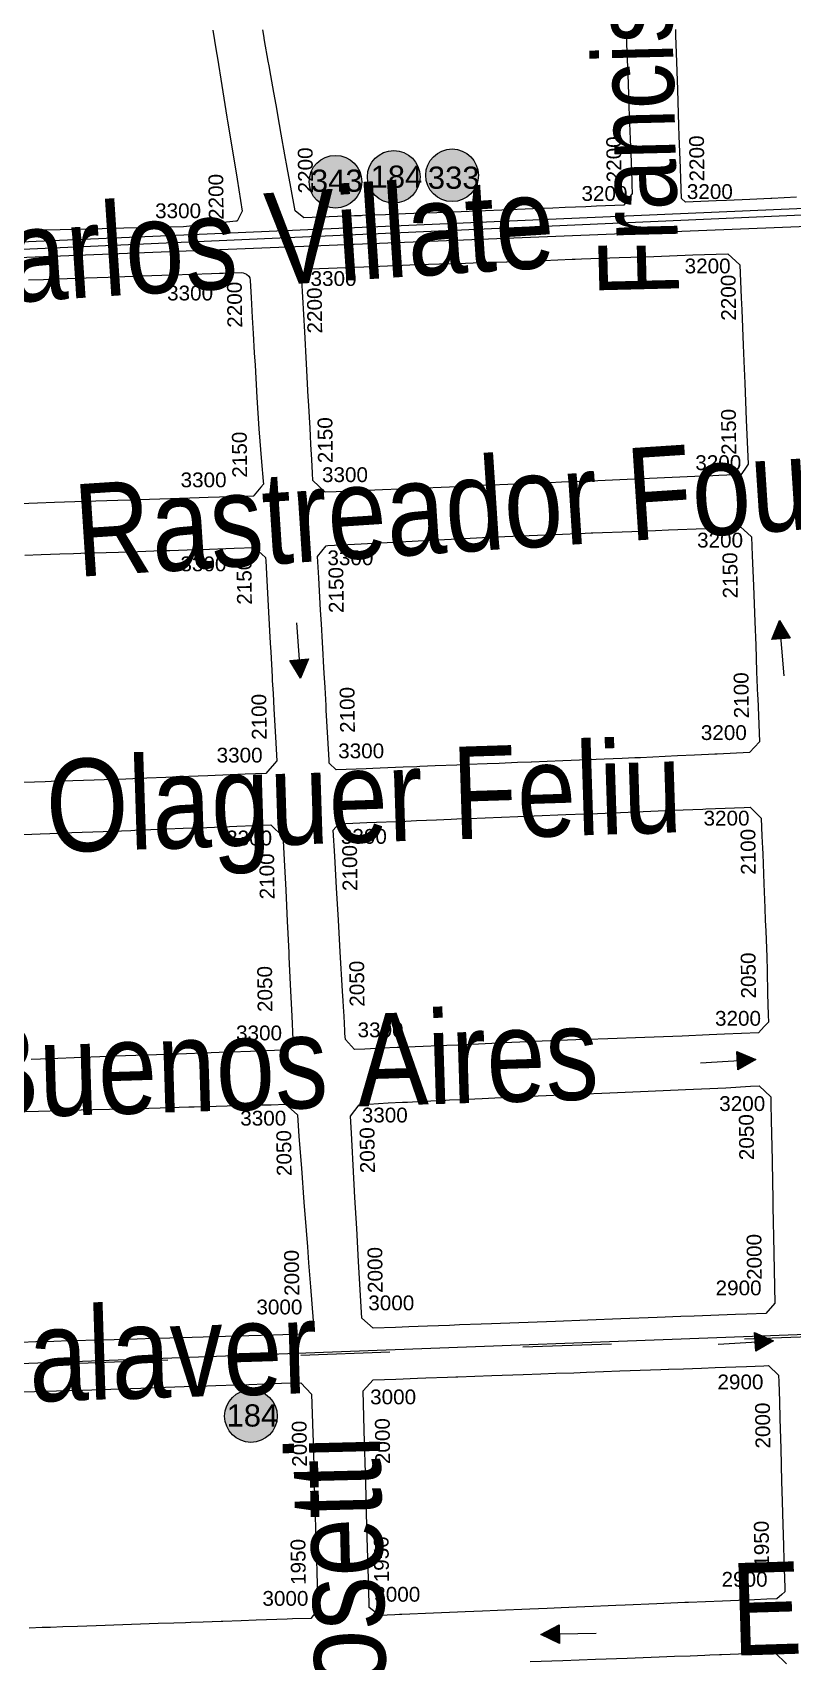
# Model space of a CAD drawing. Header units: millimetres. Extents: x 11558 to 23675, y 49449 to 61482.
# Drawn here: x 17660.8 to 17866.2, y 55623 to 56063.2 of the extents above; entities that cross this region are included whole.
import ezdxf

# ---------------------------------------------------------------- set-up
doc = ezdxf.new("R2010")
doc.units = ezdxf.units.MM
doc.linetypes.add('ACAD_ISO03W100', pattern=[30, 12, -18])
for name, color, linetype in [('0. plano base - nombres calles', 22, 'Continuous'), ('0. Plano Base - PLANO', 254, 'Continuous'), ('0. Plano base - sentido calles', 253, 'Continuous'), ('0.BARRIOS - DIVISIÓN', 12, 'ACAD_ISO03W100'), ('7. puesta en valor CC la lucila', 212, 'Continuous'), ('Linea 343 IDA', 55, 'Continuous'), ('numeración', 7, 'Continuous')]:
    doc.layers.add(name, color=color, linetype=linetype)
for name, color, linetype, true_color in [('Linea 184 IDA', 7, 'Continuous', 0x3d3d3d), ('Linea 184 REGRESO', 7, 'Continuous', 0x18f75b), ('Linea 707 - ex333', 7, 'Continuous', 0xad002b)]:
    doc.layers.add(name, color=color, linetype=linetype, true_color=true_color)
doc.layers.get('7. puesta en valor CC la lucila').off()
doc.styles.get("Standard").update_dxf_attribs({"font": 'arial.ttf'})

# ---------------------------------------------------------------- blocks, each defined once
blk = doc.blocks.new('MANZANAS')
at = {"layer": '0. Plano Base - PLANO', "color": 0, "linetype": 'Continuous', "lineweight": 5}
for points in [[(5637186.88, 6179097.18), (5637183.96, 6179095.49), (5637181.04, 6179093.81), (5637180.84, 6179093.69), (5637175.88, 6179090.83), (5637170.44, 6179087.69), (5637168.02, 6179086.3), (5637160.84, 6179082.15), (5637159.38, 6179082.56), (5637156.76, 6179087.2), (5637155.36, 6179089.7), (5637151.09, 6179097.27), (5637149.76, 6179099.63), (5637144.92, 6179108.23), (5637140.09, 6179116.8), (5637137.75, 6179120.95), (5637136.97, 6179122.33)], [(5637125.37, 6179115.56), (5637126.94, 6179112.81), (5637131.15, 6179105.41), (5637132.28, 6179103.43), (5637135.41, 6179097.91), (5637139.72, 6179090.35), (5637142.72, 6179085.07), (5637145.31, 6179080.52), (5637145.83, 6179079.6), (5637146.99, 6179077.56), (5637146.44, 6179073.75), (5637140.03, 6179070.09), (5637137.46, 6179068.62), (5637132.68, 6179065.89), (5637129.76, 6179064.22), (5637125.08, 6179061.55), (5637117.78, 6179057.38), (5637110.11, 6179053), (5637102.46, 6179048.63), (5637099.08, 6179046.69), (5637095.11, 6179044.43), (5637091.92, 6179042.61), (5637091.76, 6179042.52), (5637090.45, 6179041.77), (5637087.46, 6179040.06), (5637085.01, 6179038.66), (5637084.74, 6179038.51), (5637083.17, 6179037.61), (5637071.27, 6179030.81), (5637068.26, 6179031.39), (5637064.25, 6179036.59), (5637061.01, 6179040.81), (5637058.86, 6179043.6), (5637055.39, 6179048.11), (5637053.79, 6179050.19), (5637050.5, 6179054.46), (5637048.44, 6179057.14), (5637045.59, 6179060.84), (5637043.96, 6179062.96), (5637043.16, 6179064), (5637039.72, 6179068.47), (5637038.9, 6179069.54), (5637037.96, 6179070.76)], [(5637026.05, 6179064.47), (5637029.43, 6179059.93), (5637030.58, 6179058.38), (5637035.07, 6179052.36), (5637040.25, 6179045.41), (5637040.89, 6179044.56), (5637045.11, 6179038.88), (5637050.41, 6179031.78), (5637055.66, 6179024.74), (5637055.65, 6179023.71), (5637055.65, 6179021.72), (5637055.34, 6179021.52), (5637043.47, 6179013.68), (5637036.87, 6179010.04), (5637029.35, 6179005.89), (5637021.67, 6179001.66), (5637014.27, 6178997.58), (5637006.59, 6178993.35)], [(5637012.93, 6178981.62), (5637016.47, 6178983.62), (5637023.95, 6178987.86), (5637031.69, 6178992.23), (5637039.53, 6178996.66), (5637046.77, 6179000.75), (5637051.57, 6179003.46), (5637056.02, 6179005.98), (5637057.89, 6179007.04), (5637058.81, 6179007.55), (5637059.74, 6179008.08), (5637063.11, 6179009.96), (5637063.55, 6179010.11), (5637064.46, 6179010.19), (5637065.36, 6179009.98), (5637065.77, 6179009.77), (5637066.17, 6179009.1), (5637068.52, 6179005.16), (5637071.27, 6179000.55), (5637073.5, 6178996.79), (5637076.16, 6178992.33), (5637077.9, 6178989.41), (5637082.38, 6178981.89), (5637086.69, 6178974.65), (5637091.46, 6178967.05), (5637094.29, 6178962.61), (5637094.74, 6178961.91), (5637094.51, 6178960.91), (5637093.88, 6178958.14), (5637093.9, 6178957.89), (5637093.73, 6178957.8), (5637083.1, 6178951.82), (5637076.69, 6178948.22), (5637069.33, 6178944.08), (5637065.09, 6178941.69), (5637061.81, 6178939.85), (5637054.03, 6178935.48), (5637046.9, 6178931.47), (5637042.89, 6178929.21), (5637038.84, 6178926.93)], [(5637046.33, 6178915.21), (5637050.14, 6178917.34), (5637054.6, 6178919.85), (5637057.77, 6178921.62), (5637059.52, 6178922.6), (5637061.81, 6178923.89), (5637065.51, 6178925.97), (5637068.45, 6178927.62), (5637072.95, 6178930.14), (5637078.67, 6178933.35), (5637080.55, 6178934.41), (5637084.58, 6178936.67), (5637087.93, 6178938.55), (5637095.7, 6178942.91), (5637100.46, 6178945.58), (5637104.36, 6178944.63), (5637104.83, 6178943.84), (5637107.55, 6178939.24), (5637111.89, 6178931.91), (5637116.18, 6178924.65), (5637117.4, 6178922.6), (5637120.8, 6178916.85), (5637121.3, 6178915.99), (5637123.13, 6178912.91), (5637125.25, 6178909.33), (5637129.15, 6178902.73), (5637132.39, 6178897.25), (5637132.17, 6178896.31), (5637131.56, 6178893.67), (5637131.36, 6178892.8), (5637126.48, 6178890.07), (5637117.7, 6178885.05), (5637110.98, 6178881.2), (5637107.87, 6178879.42), (5637103.42, 6178876.88), (5637098.48, 6178874.09), (5637095.67, 6178872.51), (5637091.03, 6178869.89), (5637088.47, 6178868.45), (5637080.85, 6178864.14), (5637079.49, 6178863.38), (5637074.42, 6178860.52)], [(5637077.02, 6178845.84), (5637084.78, 6178850.26), (5637089.27, 6178852.82), (5637092.18, 6178854.48), (5637099.59, 6178858.7), (5637106.03, 6178862.37), (5637106.96, 6178862.9), (5637114.54, 6178867.22), (5637118.35, 6178869.4), (5637121.11, 6178870.97), (5637122.2, 6178871.59), (5637130.97, 6178876.59), (5637138.94, 6178881.13), (5637143.41, 6178879.78), (5637143.94, 6178878.86), (5637146.53, 6178874.42), (5637150.64, 6178867.37), (5637154.9, 6178860.06), (5637156.58, 6178857.19), (5637159.15, 6178852.76), (5637159.72, 6178851.8), (5637163.5, 6178845.31), (5637167.83, 6178837.89), (5637171.01, 6178832.43), (5637169.86, 6178828.59), (5637162.33, 6178824.32), (5637157.67, 6178821.68), (5637156.84, 6178821.21), (5637153.01, 6178819.03), (5637145.25, 6178814.64), (5637137.64, 6178810.32), (5637130.51, 6178806.28), (5637126.85, 6178804.2), (5637122.69, 6178801.84), (5637115.04, 6178797.5), (5637110.68, 6178795.03)], [(5637115.89, 6178781.9), (5637118.91, 6178783.57), (5637124.31, 6178786.57), (5637128.98, 6178789.16), (5637131.7, 6178790.67), (5637139.63, 6178795.07), (5637147.65, 6178799.52), (5637152.14, 6178802.01), (5637154.46, 6178803.3), (5637155.65, 6178803.96), (5637163.48, 6178808.3), (5637171.49, 6178812.76), (5637173.89, 6178814.08), (5637177.27, 6178815.96), (5637180.28, 6178815.21), (5637181.43, 6178814.93), (5637184.53, 6178809.93), (5637189.03, 6178802.66), (5637193.9, 6178794.8), (5637197.98, 6178788.24), (5637200.28, 6178784.52), (5637202.59, 6178780.8), (5637206.02, 6178775.26), (5637210.88, 6178767.43), (5637209.81, 6178762.85), (5637203.17, 6178759.15), (5637194.42, 6178754.28), (5637186.53, 6178749.88), (5637178.66, 6178745.49), (5637174.83, 6178743.36), (5637170.91, 6178741.17), (5637162.73, 6178736.62), (5637154.82, 6178732.21), (5637151.29, 6178730.24), (5637147.01, 6178727.86), (5637143.49, 6178725.89)], [(5637150.3, 6178714.33), (5637158.06, 6178718.7), (5637164.21, 6178722.16), (5637166.38, 6178723.38), (5637173.06, 6178727.14), (5637180.34, 6178731.24), (5637183.73, 6178733.15), (5637188.17, 6178735.65), (5637191.64, 6178737.6), (5637195.6, 6178739.83), (5637200.42, 6178742.55), (5637203.35, 6178744.2), (5637211.06, 6178748.54), (5637215.61, 6178751.1), (5637219.66, 6178749.73), (5637224.85, 6178740.41), (5637225.93, 6178738.47), (5637226.79, 6178736.92), (5637228.87, 6178733.19), (5637231.28, 6178728.84), (5637233.29, 6178725.24), (5637234.57, 6178722.94), (5637235.51, 6178721.24), (5637237.47, 6178717.72), (5637241.48, 6178710.51), (5637243.06, 6178707.69), (5637247.96, 6178698.87), (5637247.41, 6178695.84), (5637243.11, 6178693.42), (5637241.82, 6178692.69), (5637234.53, 6178688.58), (5637230.98, 6178686.58), (5637226.64, 6178684.13), (5637226.25, 6178683.91), (5637222.01, 6178681.51), (5637219.17, 6178679.91), (5637217.85, 6178679.17), (5637215.11, 6178677.62), (5637211.44, 6178675.55), (5637196.82, 6178667.3), (5637192.45, 6178664.84), (5637189, 6178662.89), (5637186.06, 6178661.23), (5637184.13, 6178660.14), (5637181.08, 6178658.42)], [(5637305.39, 6178712.81), (5637313.07, 6178717.14), (5637320.77, 6178721.49), (5637328.25, 6178725.74), (5637335.76, 6178730.02), (5637339.38, 6178732.08), (5637343.05, 6178734.16), (5637346.51, 6178736.13), (5637347.68, 6178736.8), (5637349.92, 6178738.07), (5637350.43, 6178738.36), (5637356.47, 6178741.79), (5637358.29, 6178742.83), (5637362.96, 6178745.49), (5637367.15, 6178744.23)]]:
    blk.add_lwpolyline(points, dxfattribs=at)
for points in [[(5637078.47, 6179015.75), (5637079.27, 6179019.51), (5637093.72, 6179027.75), (5637102.49, 6179032.76), (5637106.9, 6179035.24), (5637109.48, 6179036.69), (5637115.64, 6179040.15), (5637120.99, 6179043.15), (5637125.3, 6179045.57), (5637125.4, 6179045.63), (5637133.18, 6179050.03), (5637134.06, 6179050.53), (5637140.77, 6179054.33), (5637141.5, 6179054.74), (5637142.96, 6179055.57), (5637151.86, 6179060.61), (5637160.01, 6179065.23), (5637169.15, 6179070.41), (5637177.4, 6179075.08), (5637181.69, 6179073.96), (5637186.13, 6179066.2), (5637187.76, 6179063.35), (5637192.5, 6179055.07), (5637194.66, 6179051.29), (5637197.59, 6179046.16), (5637202.51, 6179037.56), (5637208.5, 6179027.09), (5637208.31, 6179025.52), (5637208.09, 6179023.71), (5637206.65, 6179022.88), (5637202.94, 6179020.75), (5637201.47, 6179019.91), (5637199.08, 6179018.54), (5637190.14, 6179013.4), (5637181.4, 6179008.38), (5637172.78, 6179003.43), (5637171.35, 6179002.61), (5637168.97, 6179001.24), (5637165.99, 6178999.53), (5637163.24, 6178997.95), (5637157.88, 6178994.88), (5637155.26, 6178993.37), (5637147.72, 6178989.04), (5637147.37, 6178988.84), (5637139.73, 6178984.45), (5637131.99, 6178980.01), (5637124.02, 6178975.43), (5637113.12, 6178969.17), (5637110.55, 6178967.69), (5637106.14, 6178968.98), (5637105.15, 6178970.66), (5637103.25, 6178973.87), (5637101.19, 6178977.35), (5637099.99, 6178979.38), (5637098.94, 6178981.16), (5637095.13, 6178987.59), (5637094.61, 6178988.47), (5637090.08, 6178996.12), (5637085.66, 6179003.59), (5637083.27, 6179007.63)], [(5637154.86, 6178906.52), (5637147.81, 6178902.49), (5637145.29, 6178903.24), (5637144.87, 6178903.94), (5637141.79, 6178909.12), (5637137.98, 6178915.53), (5637137.31, 6178916.66), (5637134.81, 6178920.88), (5637132.85, 6178924.17), (5637131.25, 6178926.86), (5637130.22, 6178928.6), (5637128.6, 6178931.33), (5637126.02, 6178935.66), (5637124.14, 6178938.83), (5637119.66, 6178946.37), (5637116.73, 6178951.3), (5637117.44, 6178955), (5637117.79, 6178955.21), (5637125.58, 6178959.78), (5637133.14, 6178964.22), (5637140.4, 6178968.47), (5637148.21, 6178973.06), (5637155.43, 6178977.3), (5637162.88, 6178981.63), (5637166.83, 6178983.89), (5637170.36, 6178985.91), (5637170.87, 6178986.2), (5637177.98, 6178990.26), (5637179.43, 6178991.09), (5637179.82, 6178991.31), (5637188.99, 6178996.54), (5637192.45, 6178998.52), (5637194.49, 6178999.69), (5637197.58, 6179001.45), (5637206.24, 6179006.39), (5637211.09, 6179009.16), (5637213.78, 6179010.7), (5637214.55, 6179011.14), (5637215.63, 6179010.86), (5637218.36, 6179010.15), (5637220.85, 6179005.78), (5637224.91, 6178998.64), (5637229.74, 6178990.14), (5637232.87, 6178984.65), (5637234.61, 6178981.59), (5637236.4, 6178978.43), (5637239.64, 6178972.74), (5637239.94, 6178972.22), (5637245.77, 6178961.97), (5637244.75, 6178958.15), (5637237.19, 6178953.75), (5637236.63, 6178953.43), (5637235.17, 6178952.58), (5637231.91, 6178950.68), (5637227.94, 6178948.38), (5637219.29, 6178943.35), (5637217.95, 6178942.58), (5637214.95, 6178940.86), (5637210.73, 6178938.46), (5637208.84, 6178937.38), (5637201, 6178932.89), (5637193.65, 6178928.69), (5637193.54, 6178928.63), (5637190.4, 6178926.83), (5637186.03, 6178924.34), (5637183.21, 6178922.72), (5637178.62, 6178920.1), (5637176.1, 6178918.66), (5637171, 6178915.74), (5637167.44, 6178913.71), (5637166.69, 6178913.28), (5637163.49, 6178911.45), (5637158.13, 6178908.39), (5637156.42, 6178907.41)], [(5637189.41, 6178839.09), (5637186.98, 6178837.69), (5637183.56, 6178838.99), (5637182.73, 6178840.34), (5637182.35, 6178841.02), (5637180.35, 6178844.38), (5637179.04, 6178846.58), (5637178.22, 6178847.95), (5637176.9, 6178850.18), (5637171.45, 6178859.34), (5637167.07, 6178866.7), (5637162.57, 6178874.27), (5637158.19, 6178881.63), (5637154.57, 6178887.7), (5637155.1, 6178889.89), (5637161.71, 6178893.67), (5637170.87, 6178898.91), (5637173.34, 6178900.32), (5637178.02, 6178902.99), (5637181.54, 6178905), (5637182.86, 6178905.76), (5637185.63, 6178907.34), (5637193.29, 6178911.72), (5637200.99, 6178916.12), (5637208.44, 6178920.38), (5637212.92, 6178922.94), (5637215.88, 6178924.63), (5637224.89, 6178929.78), (5637233.67, 6178934.79), (5637240.64, 6178938.78), (5637241.32, 6178939.17), (5637243.57, 6178940.45), (5637250.33, 6178944.31), (5637251.75, 6178945.13), (5637255.74, 6178943.9), (5637258.18, 6178939.62), (5637259.79, 6178936.81), (5637260.55, 6178935.48), (5637264.57, 6178928.43), (5637267.78, 6178922.81), (5637269.47, 6178919.86), (5637270.87, 6178917.4), (5637274.4, 6178911.21), (5637276.14, 6178908.06), (5637279.19, 6178902.52), (5637281.89, 6178897.61), (5637282.85, 6178895.87), (5637282.45, 6178894.39), (5637282.42, 6178894.29), (5637281.82, 6178892.04), (5637273.85, 6178887.47), (5637270.23, 6178885.39), (5637263.93, 6178881.78), (5637255.13, 6178876.8), (5637246.41, 6178871.86), (5637241.77, 6178869.22), (5637238.87, 6178867.58), (5637231.02, 6178863.08), (5637227.65, 6178861.13), (5637223.88, 6178858.96), (5637216.09, 6178854.47), (5637214.29, 6178853.43), (5637211.21, 6178851.65), (5637208.64, 6178850.18), (5637201.23, 6178845.9), (5637198.27, 6178844.19), (5637197.02, 6178843.47), (5637193.52, 6178841.46)], [(5637231.5, 6178776.2), (5637226.24, 6178773.21), (5637222.2, 6178774.2), (5637214.38, 6178787.39), (5637209.85, 6178795.05), (5637205.55, 6178802.29), (5637201.12, 6178809.77), (5637198.44, 6178814.3), (5637196.7, 6178817.24), (5637194.33, 6178821.24), (5637195.02, 6178824.99), (5637201.72, 6178829.06), (5637205.06, 6178831.01), (5637206.28, 6178831.72), (5637208.62, 6178833.08), (5637211.72, 6178834.9), (5637214.43, 6178836.47), (5637216.05, 6178837.42), (5637218.66, 6178838.94), (5637223.72, 6178841.89), (5637231.2, 6178846.22), (5637238.7, 6178850.55), (5637242.23, 6178852.59), (5637243.24, 6178853.18), (5637246.03, 6178854.79), (5637253.68, 6178859.18), (5637262.65, 6178864.33), (5637271.4, 6178869.35), (5637280.84, 6178874.82), (5637286.62, 6178878.25), (5637288.62, 6178879.43), (5637292.74, 6178878.27), (5637293.65, 6178876.59), (5637295.81, 6178872.63), (5637300.96, 6178863.17), (5637301.26, 6178862.62), (5637306.05, 6178853.83), (5637307.3, 6178851.54), (5637308.62, 6178849.12), (5637308.96, 6178848.5), (5637310.87, 6178844.98), (5637319.43, 6178829.27), (5637318.59, 6178825.69), (5637314.09, 6178823.13), (5637311.4, 6178821.6), (5637301.71, 6178816.09), (5637298.57, 6178814.31), (5637292.98, 6178811.13), (5637284.42, 6178806.27), (5637276.67, 6178801.87), (5637269.08, 6178797.55), (5637254.07, 6178789.03), (5637251.63, 6178787.64), (5637246.5, 6178784.72), (5637244.16, 6178783.39), (5637239.03, 6178780.47), (5637234.62, 6178777.97)], [(5637263.51, 6178705.1), (5637260.09, 6178705.69), (5637259.59, 6178706.57), (5637256.58, 6178712), (5637254.68, 6178715.41), (5637253.96, 6178716.71), (5637253.59, 6178717.38), (5637249.53, 6178724.68), (5637247.46, 6178728.41), (5637245.33, 6178732.23), (5637240.98, 6178740.05), (5637238.35, 6178744.79), (5637236.7, 6178747.74), (5637231.6, 6178756.92), (5637232.64, 6178760.78), (5637237.99, 6178763.81), (5637243.12, 6178766.72), (5637245.05, 6178767.82), (5637250.18, 6178770.72), (5637252.13, 6178771.83), (5637252.61, 6178772.1), (5637256.56, 6178774.33), (5637260.57, 6178776.6), (5637267.98, 6178780.8), (5637272.15, 6178783.17), (5637275.67, 6178785.16), (5637279.85, 6178787.52), (5637282.86, 6178789.23), (5637286.9, 6178791.52), (5637290.71, 6178793.68), (5637297.94, 6178797.77), (5637300.38, 6178799.15), (5637302.13, 6178800.15), (5637302.23, 6178800.2), (5637305.67, 6178802.15), (5637309.95, 6178804.57), (5637313.12, 6178806.37), (5637318.04, 6178809.15), (5637320.54, 6178810.57), (5637324.58, 6178812.86), (5637325.68, 6178813.48), (5637329.31, 6178812.45), (5637330.18, 6178810.89), (5637332.72, 6178806.34), (5637335.05, 6178802.14), (5637338.97, 6178795.11), (5637343.31, 6178787.31), (5637345.87, 6178782.7), (5637347.52, 6178779.74), (5637351.73, 6178772.17), (5637353.59, 6178768.83), (5637357.21, 6178762.33), (5637357.81, 6178761.26), (5637357.41, 6178760.26), (5637356.73, 6178758.59), (5637354.4, 6178757.25), (5637351.54, 6178755.61), (5637343.97, 6178751.27), (5637336.04, 6178746.72), (5637335.2, 6178746.24), (5637328.59, 6178742.44), (5637321.14, 6178738.17), (5637318.99, 6178736.93), (5637317.2, 6178735.91), (5637317.14, 6178735.87), (5637313.66, 6178733.88), (5637309.72, 6178731.62), (5637306.11, 6178729.55), (5637302.84, 6178727.67), (5637298.79, 6178725.34), (5637291.19, 6178720.98), (5637287.69, 6178718.97), (5637283.59, 6178716.62), (5637281.83, 6178715.61), (5637276.15, 6178712.35), (5637268.73, 6178708.09), (5637268.2, 6178707.79), (5637267.13, 6178707.18)]]:
    blk.add_lwpolyline(points, close=True, dxfattribs=at)
blk = doc.blocks.new('184 ida')
at = {"layer": 'Linea 184 IDA', "lineweight": 211, "true_color": 0xededed}
h = blk.add_hatch(color=7, dxfattribs=at)
h.dxf.hatch_style = 1
edge = h.paths.add_edge_path()
edge.add_arc((0, 0), 7.11, 0, 360)
at = {"layer": 'Linea 184 IDA', "lineweight": 9}
blk.add_circle((0, 0), 7.11, dxfattribs=at)
at = {"layer": 'Linea 184 IDA', "lineweight": 15, "insert": (-6.6, 3.17), "char_height": 6, "attachment_point": 1}
blk.add_mtext_dynamic_manual_height_columns('184', width=16.4579, gutter_width=12.5, heights=[0], dxfattribs=at)
blk = doc.blocks.new('184 vuelta')
at = {"layer": 'Linea 184 REGRESO', "lineweight": 211, "true_color": 0xededed}
h = blk.add_hatch(color=7, dxfattribs=at)
h.dxf.hatch_style = 1
edge = h.paths.add_edge_path()
edge.add_arc((0, 0), 7.11, 0, 360)
at = {"layer": 'Linea 184 REGRESO', "lineweight": 9}
blk.add_circle((0, 0), 7.11, dxfattribs=at)
at = {"layer": 'Linea 184 REGRESO', "lineweight": 15, "insert": (-6.26, 3.05), "char_height": 6, "attachment_point": 1}
blk.add_mtext_dynamic_manual_height_columns('184', width=16.4579, gutter_width=12.5, heights=[0], dxfattribs=at)
blk = doc.blocks.new('343 ida')
at = {"layer": 'Linea 343 IDA', "lineweight": 211, "true_color": 0xededed}
h = blk.add_hatch(color=7, dxfattribs=at)
h.dxf.hatch_style = 1
edge = h.paths.add_edge_path()
edge.add_arc((0, 0), 7.11, 0, 360)
at = {"layer": 'Linea 343 IDA', "lineweight": 15}
blk.add_circle((0, 0), 7.11, dxfattribs=at)
at = {"layer": 'Linea 343 IDA', "lineweight": 211, "insert": (-6.63, 3.28), "char_height": 6, "attachment_point": 1}
blk.add_mtext_dynamic_manual_height_columns('343', width=12.2859, gutter_width=12.5, heights=[0], dxfattribs=at)
blk = doc.blocks.new('707 ida')
at = {"layer": 'Linea 707 - ex333', "lineweight": 211, "true_color": 0xededed}
h = blk.add_hatch(color=7, dxfattribs=at)
h.dxf.hatch_style = 1
edge = h.paths.add_edge_path()
edge.add_arc((-10.26, 6.45), 7.11, 0, 360)
at = {"layer": 'Linea 707 - ex333', "lineweight": 9}
blk.add_circle((-10.26, 6.45), 7.11, dxfattribs=at)
at = {"layer": 'Linea 707 - ex333', "lineweight": 211, "insert": (-16.82, 8.81), "char_height": 6, "attachment_point": 1}
blk.add_mtext_dynamic_manual_height_columns('333', width=27.2677, gutter_width=12.5, heights=[0], dxfattribs=at)

msp = doc.modelspace()

# ---------------------------------------------------------------- hatches: boundary and pattern name
at = {"layer": '0. Plano base - sentido calles', "linetype": 'Continuous', "lineweight": 25, "ltscale": 2, "true_color": 0x1a1a1a}
h = msp.add_hatch(color=250, dxfattribs=at)
h.dxf.hatch_style = 1
h.paths.add_polyline_path([(17862.69, 55904.31), (17860.61, 55899.12), (17863.1, 55899.32)])
h.paths.add_polyline_path([(17862.69, 55904.31), (17863.1, 55899.32), (17865.59, 55899.53)])
h = msp.add_hatch(color=250, dxfattribs=at)
h.dxf.hatch_style = 1
h.paths.add_polyline_path([(17733.19, 55888.7), (17735.31, 55893.88), (17732.81, 55893.69)])
h.paths.add_polyline_path([(17733.19, 55888.7), (17732.81, 55893.69), (17730.32, 55893.5)])
h = msp.add_hatch(color=250, dxfattribs=at)
h.dxf.hatch_style = 1
h.paths.add_polyline_path([(17856.26, 55785.59), (17851.12, 55787.79), (17851.27, 55785.29)])
h.paths.add_polyline_path([(17856.26, 55785.59), (17851.27, 55785.29), (17851.42, 55782.8)])
h = msp.add_hatch(color=250, dxfattribs=at)
h.dxf.hatch_style = 1
h.paths.add_polyline_path([(17861.06, 55709.62), (17855.92, 55711.82), (17856.07, 55709.32)])
h.paths.add_polyline_path([(17861.06, 55709.62), (17856.07, 55709.32), (17856.22, 55706.83)])
h = msp.add_hatch(color=250, dxfattribs=at)
h.dxf.hatch_style = 1
h.paths.add_polyline_path([(17798.14, 55630.27), (17803.18, 55627.85), (17803.14, 55630.35)])
h.paths.add_polyline_path([(17798.14, 55630.27), (17803.14, 55630.35), (17803.09, 55632.85)])

# ---------------------------------------------------------------- linework, layer by layer
at = {"layer": '0. Plano base - sentido calles', "color": 250, "linetype": 'Continuous', "lineweight": 25, "ltscale": 2, "true_color": 0x1a1a1a}
for points in [[(17732.06, 55903.66), (17733.19, 55888.7), (17730.32, 55893.5), (17735.31, 55893.88), (17733.19, 55888.7)], [(17863.92, 55889.36), (17862.69, 55904.31), (17865.59, 55899.53), (17860.61, 55899.12), (17862.69, 55904.31)], [(17841.28, 55784.69), (17856.26, 55785.59), (17851.42, 55782.8), (17851.12, 55787.79), (17856.26, 55785.59)], [(17846.09, 55708.72), (17861.06, 55709.62), (17856.22, 55706.83), (17855.92, 55711.82), (17861.06, 55709.62)], [(17813.13, 55630.52), (17798.14, 55630.27), (17803.09, 55632.85), (17803.18, 55627.85), (17798.14, 55630.27)]]:
    msp.add_lwpolyline(points, dxfattribs=at)
at = {"layer": '0.BARRIOS - DIVISIÓN', "color": 14, "lineweight": 18, "ltscale": 2}
msp.add_lwpolyline([(21185.39, 56161.52), (21178.83, 56000.77), (21300.45, 55999.5), (21270.69, 55899.86), (21171.53, 55912.66), (21162.25, 55848.43), (21316.32, 55824.7), (21324.08, 55861.86), (21338.64, 55861.3), (21331.71, 55780.29), (21308.87, 55782.23), (21312.44, 55804.88), (21216.26, 55816.03), (21208.47, 55759.38), (21183.69, 55761.94), (21190.38, 55818.05), (20969.49, 55832.27), (20681.41, 55821.47), (19757.42, 55789.39), (18967.23, 55750.75), (18450.62, 55734.7), (17997.13, 55715.25), (17552.48, 55699.13), (17505.57, 56634.4)], dxfattribs=at)
at = {"layer": 'Linea 184 IDA', "lineweight": 15}
msp.add_lwpolyline([(16878.08, 55675.73), (16878.08, 55675.73), (17560.61, 55699.89), (18038.89, 55717.75), (18690.12, 55742.26), (19230.3, 55762.91), (19236.52, 55614.09), (19251.64, 55253.73), (19262.26, 55226.04), (19274.53, 55208.74), (19283.65, 54973.8), (19287.89, 54757.11), (19014.44, 54750.37), (18782.58, 54745.19), (18798.61, 54167.16), (18802.28, 53937.09), (19426.76, 53949.15), (19593.58, 53953.2), (19584.37, 53851.92), (19560.85, 53617.56), (19560.94, 53604.07), (19532.14, 53324.74)], dxfattribs=at)
at = {"layer": 'Linea 184 REGRESO', "lineweight": 15}
msp.add_lwpolyline([(18925.72, 54068.75), (18922.92, 54234.62), (18918.46, 54436.58), (18911.58, 54637.9), (18907.37, 54799.57), (18905.84, 54856.34), (19338.26, 54867.96), (19412.79, 54869.99), (19406.06, 55113.31), (19396.81, 55329.57), (19392.8, 55476.76), (19078.64, 55459.12), (18743.66, 55443.55), (18743.13, 55591.1), (18726.44, 56046.68), (18224.33, 56024.77), (17468.49, 55994.84), (17081.69, 55981.68), (16780.07, 55969.7), (16774.1, 56072.01)], dxfattribs=at)
at = {"layer": 'Linea 343 IDA', "lineweight": 15}
msp.add_lwpolyline([(19341.47, 56076.12), (18627.75, 56047.28), (17606.8, 56002.27), (17575.95, 56501.2)], dxfattribs=at)
at = {"layer": 'Linea 707 - ex333', "lineweight": 15}
msp.add_lwpolyline([(20768.2, 56458.06), (20544.4, 56451.06), (20537.99, 56656.66), (20335.37, 56650.07), (20336.38, 56746.84), (19806.95, 56735.94), (19806.79, 56730.33), (19805.14, 56673.31), (19798.92, 56520.24), (19790.34, 56420.96), (19746.53, 56093.63), (19023.06, 56065.25), (17603.5, 56004.23), (17584.54, 56331.61), (17574.29, 56500.95), (17549.93, 56664.61), (17480.73, 56999.38), (17364.89, 56998.04), (17439.93, 56623.18), (16698.16, 56586.31), (16737.02, 56278.82), (15906.22, 56238.18)], dxfattribs=at)

# ---------------------------------------------------------------- block references
at = {"layer": '0. Plano Base - PLANO', "color": 28, "lineweight": 5, "true_color": 0x0d0d0d, "rotation": 332.5463477508169}
msp.add_blockref('MANZANAS', (-7833237.48, -2828296.13), dxfattribs=at)
at = {"layer": '7. puesta en valor CC la lucila', "color": 250, "lineweight": 30, "rotation": 332.5463477508169}
msp.add_blockref('MANZANAS', (-7833237.48, -2828296.13), dxfattribs=at)
at = {"layer": 'Linea 184 IDA', "lineweight": 15}
msp.add_blockref('184 ida', (17719.79, 55689.27), dxfattribs=at)
at = {"layer": 'Linea 184 REGRESO', "lineweight": 15}
msp.add_blockref('184 vuelta', (17758.39, 56024.17), dxfattribs=at)
at = {"layer": 'Linea 343 IDA', "lineweight": 15}
msp.add_blockref('343 ida', (17742.63, 56022.86), dxfattribs=at)
at = {"layer": 'Linea 707 - ex333', "lineweight": 15}
msp.add_blockref('707 ida', (17784.42, 56018.14), dxfattribs=at)

# ---------------------------------------------------------------- texts
at = {"layer": '0. plano base - nombres calles', "color": 250, "lineweight": 15, "true_color": 0x1a1a1a, "attachment_point": 1}
for s, insert, char_height, rotation in [('{\\fArial Narrow|b0|i0|c0|p34;Francisco Beiro}', (17814.03, 55991.49), 21.5236, 91.4248), ('{\\fArial Narrow|b0|i0|c0|p34;Carlos Villate}', (17632.46, 56013.79), 25, 3.7358), ('{\\fArial Narrow|b0|i0|c0|p34;Rastreador Fournier}', (17671.29, 55940.99), 25, 3.7358), ('{\\fArial Narrow|b0|i0|c0|p34;Olaguer Feliu}', (17663.98, 55866.59), 25, 1.8266), ('{\\fArial Narrow|b0|i0|c0|p34;Buenos Aires}', (17643, 55794.66), 25, 1.778), ('{\\fArial Narrow|b0|i0|c0|p34;Malaver}', (17635.51, 55717.39), 25, 1.778), ('{\\fArial Narrow|b0|i0|c0|p34;Cnel. Manuel Rosetti}', (17736.23, 55417.96), 25, 91.4248), ('{\\fArial Narrow|b0|i0|c0|p34;Esmeralda}', (17849.19, 55649.48), 25, 1.778)]:
    msp.add_mtext_dynamic_manual_height_columns(s, width=329.255, gutter_width=12.5, heights=[0], dxfattribs=dict(at, insert=insert, char_height=char_height, rotation=rotation))
at = {"layer": 'numeración', "color": 251, "true_color": 0x606162, "char_height": 4, "attachment_point": 1, "rotation": 90.6203}
for s, insert in [('2200', (17815.95, 56022.67)), ('2200', (17838.36, 56022.9)), ('2200', (17732.57, 56019.67)), ('2200', (17708.41, 56012.51)), ('2200', (17846.92, 55985.28)), ('2200', (17713.43, 55983.37)), ('2200', (17735.05, 55981.82)), ('2150', (17737.92, 55946.76)), ('2150', (17846.98, 55949.01)), ('2150', (17714.77, 55942.85)), ('2150', (17847.37, 55910.22)), ('2150', (17716.04, 55908.52)), ('2150', (17740.87, 55906.27)), ('2100', (17850.39, 55877.82)), ('2100', (17720.05, 55871.99)), ('2100', (17743.89, 55873.87)), ('2100', (17852.25, 55835.52)), ('2100', (17744.57, 55831.15)), ('2100', (17722.17, 55828.89)), ('2050', (17852.3, 55802.1)), ('2050', (17721.61, 55798.45)), ('2050', (17746.49, 55799.88)), ('2050', (17851.79, 55758.41)), ('2050', (17726.77, 55754.1)), ('2050', (17749.3, 55754.88)), ('2000', (17853.89, 55726.04)), ('2000', (17728.86, 55721.73)), ('2000', (17751.4, 55722.51)), ('2000', (17856.19, 55680.47)), ('2000', (17730.94, 55675.56)), ('2000', (17753.42, 55676.26)), ('1950', (17855.87, 55648.53)), ('1950', (17730.62, 55643.62)), ('1950', (17753.1, 55644.32))]:
    msp.add_mtext_dynamic_manual_height_columns(s, width=16.0314, gutter_width=12.5, heights=[0], dxfattribs=dict(at, insert=insert))
at = {"layer": 'numeración', "color": 251, "true_color": 0x606162, "char_height": 4, "attachment_point": 1}
for s, insert in [('3200', (17809.13, 56021.68)), ('3200', (17837.62, 56022.19)), ('3300', (17693.88, 56017)), ('3200', (17837.02, 56002.09)), ('3300', (17735.9, 55998.69)), ('3300', (17697.12, 55994.77)), ('3200', (17839.9, 55948.93)), ('3300', (17738.99, 55945.68)), ('3300', (17700.77, 55944.28)), ('3200', (17840.38, 55928)), ('3300', (17740.46, 55923.22)), ('3300', (17700.73, 55921.58)), ('3200', (17841.4, 55875.98)), ('3300', (17710.51, 55869.89)), ('3300', (17743.37, 55871.04)), ('3200', (17842.13, 55852.86)), ('3300', (17744.1, 55847.93)), ('3300', (17713.08, 55847.5)), ('3300', (17715.76, 55794.81)), ('3300', (17748.61, 55795.65)), ('3200', (17845.23, 55798.76)), ('3200', (17846.37, 55775.72)), ('3300', (17716.9, 55771.78)), ('3300', (17749.75, 55772.62)), ('2900', (17845.39, 55725.91)), ('3000', (17721.26, 55720.75)), ('3000', (17751.51, 55721.86)), ('2900', (17845.89, 55700.5)), ('3000', (17752.01, 55696.45)), ('2900', (17847.01, 55647.16)), ('3000', (17722.89, 55642)), ('3000', (17753.13, 55643.11))]:
    msp.add_mtext_dynamic_manual_height_columns(s, width=16.0314, gutter_width=12.5, heights=[0], dxfattribs=dict(at, insert=insert))

doc.saveas('drawing.dxf')
